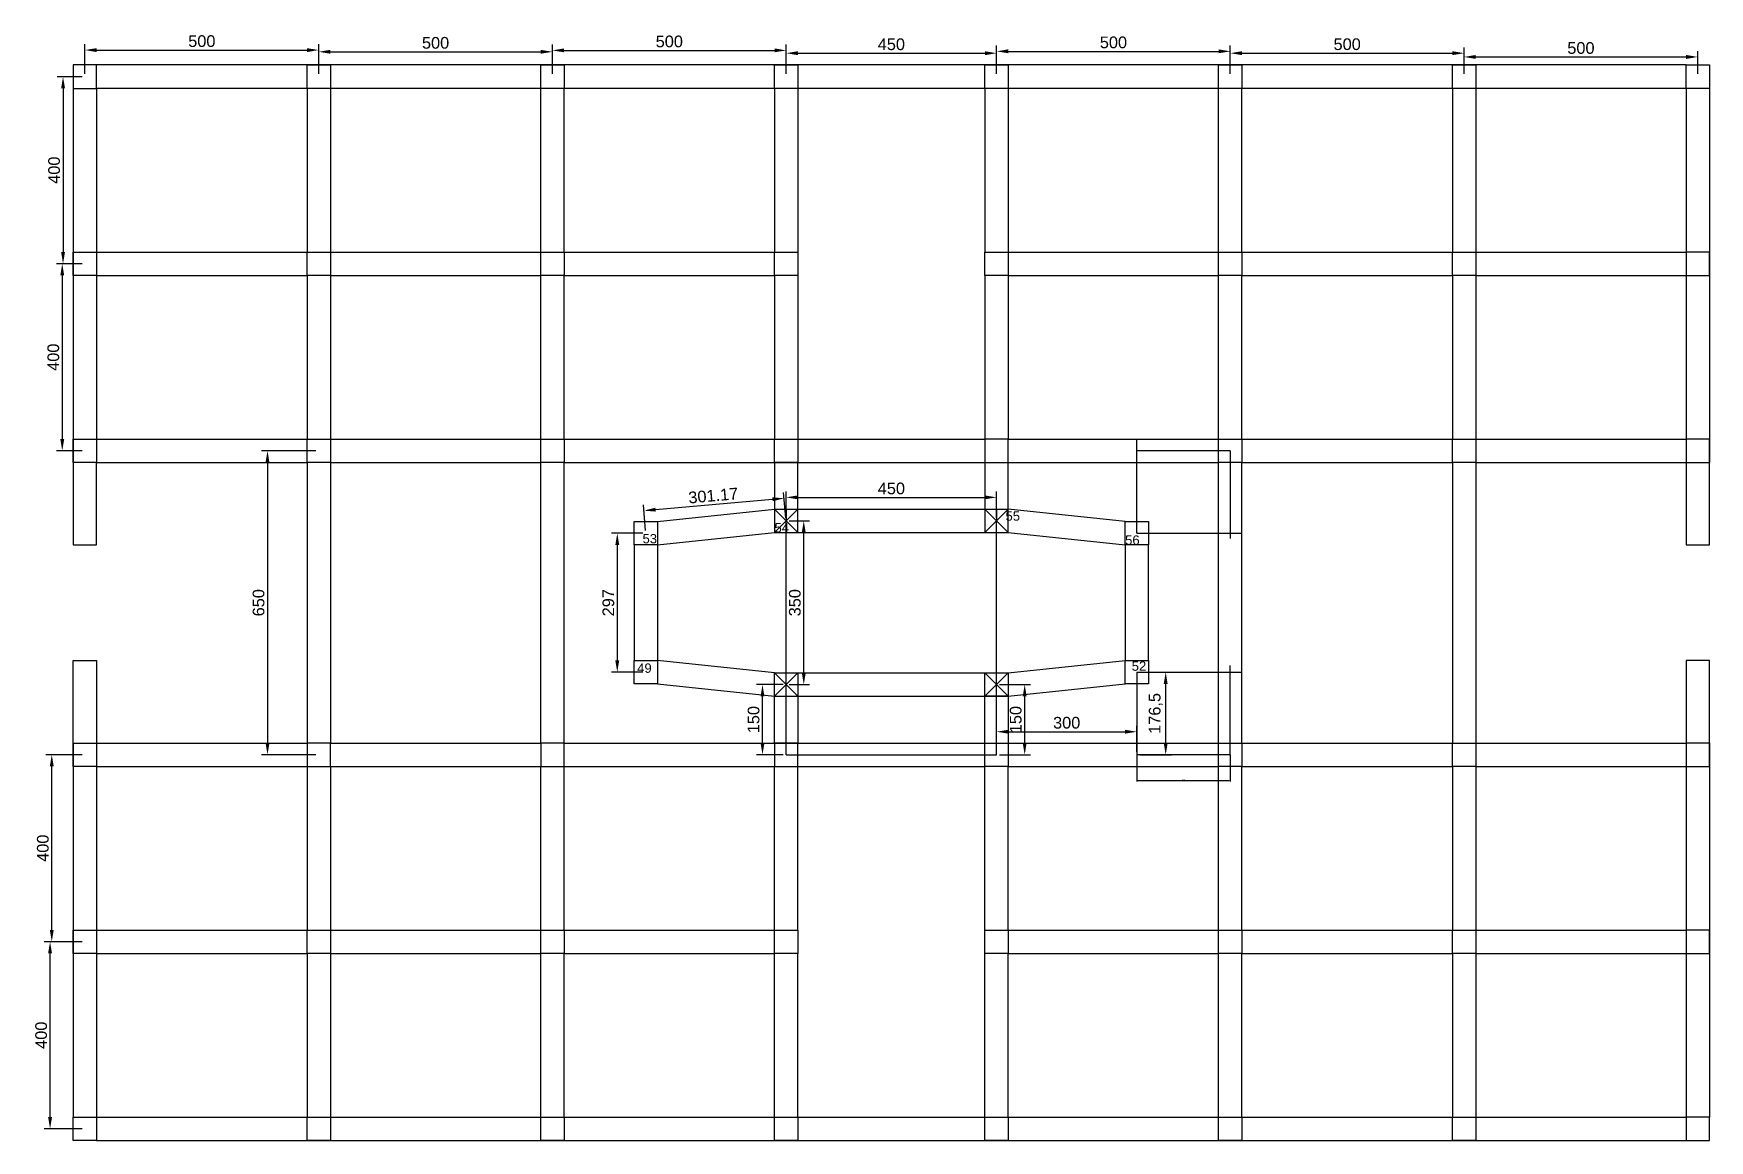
# Model space of a CAD drawing. Header units: centimetres. Extents: x -14293 to 15486, y -4634 to 4020.
# Drawn here: x 3112 to 6697, y -4352 to -1985 of the extents above; entities that cross this region are included whole.
import ezdxf

# ---------------------------------------------------------------- set-up
doc = ezdxf.new("R2010")
doc.units = ezdxf.units.CM
for name, color, linetype in [('beam', 82, 'Continuous'), ('column', 10, 'Continuous'), ('dimension', 253, 'Continuous')]:
    doc.layers.add(name, color=color, linetype=linetype)
doc.styles.get("Standard").update_dxf_attribs({"font": 'arial.ttf'})
doc.dimstyles.new('ISO-25', dxfattribs={"dimtxt": 2.5, "dimasz": 2.5, "dimexe": 1.25, "dimexo": 0.625, "dimtad": 1, "dimtxsty": 'Standard', "dimcen": 2.5, "dimadec": 0, "dimazin": 0, "dimtfac": 1, "dimtmove": 0, "dimatfit": 3, "dimfxl": 1, "dimarcsym": 0})

# ---------------------------------------------------------------- blocks, each defined once
blk = doc.blocks.new('*D40')
at = {"layer": 'Defpoints', "color": 0, "transparency": 16777216}
for p in [(3721.7, -2020.3), (3221.7, -2077.2), (3721.7, -2077.2)]:
    blk.add_point(p, dxfattribs=at)
at = {"layer": 'dimension', "color": 0, "lineweight": -2, "transparency": 16777216}
for p, q in [((3221.7, -2070.9), (3221.7, -2007.8)), ((3246.7, -2020.3), (3696.7, -2020.3)), ((3721.7, -2070.9), (3721.7, -2007.8))]:
    blk.add_line(p, q, dxfattribs=at)
at = {"layer": 'dimension', "color": 0, "transparency": 16777216}
for points in [[(3246.7, -2016.2), (3246.7, -2024.5), (3221.7, -2020.3)], [(3696.7, -2016.2), (3696.7, -2024.5), (3721.7, -2020.3)]]:
    blk.add_solid(points, dxfattribs=at)
at = {"layer": 'dimension', "color": 0, "transparency": 16777216, "insert": (3471.7, -2001.3), "char_height": 25, "attachment_point": 5}
blk.add_mtext('500', dxfattribs=at)
blk = doc.blocks.new('*D41')
at = {"layer": 'Defpoints', "color": 0, "transparency": 16777216}
for p in [(3221.7, -2077.2), (3174.8, -2477.2), (3221.7, -2477.2)]:
    blk.add_point(p, dxfattribs=at)
at = {"layer": 'dimension', "color": 0, "lineweight": -2, "transparency": 16777216}
for p, q in [((3215.4, -2077.2), (3162.3, -2077.2)), ((3174.8, -2102.2), (3174.8, -2452.2)), ((3215.4, -2477.2), (3162.3, -2477.2))]:
    blk.add_line(p, q, dxfattribs=at)
at = {"layer": 'dimension', "color": 0, "transparency": 16777216}
for points in [[(3170.7, -2102.2), (3179, -2102.2), (3174.8, -2077.2)], [(3170.7, -2452.2), (3179, -2452.2), (3174.8, -2477.2)]]:
    blk.add_solid(points, dxfattribs=at)
at = {"layer": 'dimension', "color": 0, "transparency": 16777216, "insert": (3155.8, -2277.2), "char_height": 25, "attachment_point": 5, "rotation": 90}
blk.add_mtext('400', dxfattribs=at)
blk = doc.blocks.new('*D42')
at = {"layer": 'Defpoints', "color": 0, "transparency": 16777216}
for p in [(3221.7, -2477.2), (3173.1, -2877.2), (3221.7, -2877.2)]:
    blk.add_point(p, dxfattribs=at)
at = {"layer": 'dimension', "color": 0, "lineweight": -2, "transparency": 16777216}
for p, q in [((3215.4, -2477.2), (3160.6, -2477.2)), ((3173.1, -2502.2), (3173.1, -2852.2)), ((3215.4, -2877.2), (3160.6, -2877.2))]:
    blk.add_line(p, q, dxfattribs=at)
at = {"layer": 'dimension', "color": 0, "transparency": 16777216}
for points in [[(3169, -2502.2), (3177.3, -2502.2), (3173.1, -2477.2)], [(3169, -2852.2), (3177.3, -2852.2), (3173.1, -2877.2)]]:
    blk.add_solid(points, dxfattribs=at)
at = {"layer": 'dimension', "color": 0, "transparency": 16777216, "insert": (3154.1, -2677.2), "char_height": 25, "attachment_point": 5, "rotation": 90}
blk.add_mtext('400', dxfattribs=at)
blk = doc.blocks.new('*D43')
at = {"layer": 'Defpoints', "color": 0, "transparency": 16777216}
for p in [(4221.7, -2024), (3721.7, -2077.2), (4221.7, -2077.2)]:
    blk.add_point(p, dxfattribs=at)
at = {"layer": 'dimension', "color": 0, "lineweight": -2, "transparency": 16777216}
for p, q in [((3721.7, -2070.9), (3721.7, -2011.5)), ((3746.7, -2024), (4196.7, -2024)), ((4221.7, -2070.9), (4221.7, -2011.5))]:
    blk.add_line(p, q, dxfattribs=at)
at = {"layer": 'dimension', "color": 0, "transparency": 16777216}
for points in [[(3746.7, -2019.8), (3746.7, -2028.1), (3721.7, -2024)], [(4196.7, -2019.8), (4196.7, -2028.1), (4221.7, -2024)]]:
    blk.add_solid(points, dxfattribs=at)
at = {"layer": 'dimension', "color": 0, "transparency": 16777216, "insert": (3971.7, -2005), "char_height": 25, "attachment_point": 5}
blk.add_mtext('500', dxfattribs=at)
blk = doc.blocks.new('*D44')
at = {"layer": 'Defpoints', "color": 0, "transparency": 16777216}
for p in [(4721.7, -2021), (4221.7, -2077.2), (4721.7, -2077.2)]:
    blk.add_point(p, dxfattribs=at)
at = {"layer": 'dimension', "color": 0, "lineweight": -2, "transparency": 16777216}
for p, q in [((4221.7, -2070.9), (4221.7, -2008.5)), ((4246.7, -2021), (4696.7, -2021)), ((4721.7, -2070.9), (4721.7, -2008.5))]:
    blk.add_line(p, q, dxfattribs=at)
at = {"layer": 'dimension', "color": 0, "transparency": 16777216}
for points in [[(4246.7, -2016.8), (4246.7, -2025.1), (4221.7, -2021)], [(4696.7, -2016.8), (4696.7, -2025.1), (4721.7, -2021)]]:
    blk.add_solid(points, dxfattribs=at)
at = {"layer": 'dimension', "color": 0, "transparency": 16777216, "insert": (4471.7, -2002), "char_height": 25, "attachment_point": 5}
blk.add_mtext('500', dxfattribs=at)
blk = doc.blocks.new('*D45')
at = {"layer": 'Defpoints', "color": 0, "transparency": 16777216}
for p in [(5171.7, -2027), (4721.7, -2077.2), (5171.7, -2077.2)]:
    blk.add_point(p, dxfattribs=at)
at = {"layer": 'dimension', "color": 0, "lineweight": -2, "transparency": 16777216}
for p, q in [((4721.7, -2070.9), (4721.7, -2014.5)), ((4746.7, -2027), (5146.7, -2027)), ((5171.7, -2070.9), (5171.7, -2014.5))]:
    blk.add_line(p, q, dxfattribs=at)
at = {"layer": 'dimension', "color": 0, "transparency": 16777216}
for points in [[(4746.7, -2022.8), (4746.7, -2031.2), (4721.7, -2027)], [(5146.7, -2022.8), (5146.7, -2031.2), (5171.7, -2027)]]:
    blk.add_solid(points, dxfattribs=at)
at = {"layer": 'dimension', "color": 0, "transparency": 16777216, "insert": (4946.7, -2008), "char_height": 25, "attachment_point": 5}
blk.add_mtext('450', dxfattribs=at)
blk = doc.blocks.new('*D46')
at = {"layer": 'Defpoints', "color": 0, "transparency": 16777216}
for p in [(5671.7, -2023), (5171.7, -2077.2), (5671.7, -2077.2)]:
    blk.add_point(p, dxfattribs=at)
at = {"layer": 'dimension', "color": 0, "lineweight": -2, "transparency": 16777216}
for p, q in [((5171.7, -2070.9), (5171.7, -2010.5)), ((5196.7, -2023), (5646.7, -2023)), ((5671.7, -2070.9), (5671.7, -2010.5))]:
    blk.add_line(p, q, dxfattribs=at)
at = {"layer": 'dimension', "color": 0, "transparency": 16777216}
for points in [[(5196.7, -2018.8), (5196.7, -2027.1), (5171.7, -2023)], [(5646.7, -2018.8), (5646.7, -2027.1), (5671.7, -2023)]]:
    blk.add_solid(points, dxfattribs=at)
at = {"layer": 'dimension', "color": 0, "transparency": 16777216, "insert": (5421.7, -2004), "char_height": 25, "attachment_point": 5}
blk.add_mtext('500', dxfattribs=at)
blk = doc.blocks.new('*D47')
at = {"layer": 'Defpoints', "color": 0, "transparency": 16777216}
for p in [(6171.7, -2027), (5671.7, -2077.2), (6171.7, -2077.2)]:
    blk.add_point(p, dxfattribs=at)
at = {"layer": 'dimension', "color": 0, "lineweight": -2, "transparency": 16777216}
for p, q in [((5671.7, -2070.9), (5671.7, -2014.5)), ((5696.7, -2027), (6146.7, -2027)), ((6171.7, -2070.9), (6171.7, -2014.5))]:
    blk.add_line(p, q, dxfattribs=at)
at = {"layer": 'dimension', "color": 0, "transparency": 16777216}
for points in [[(5696.7, -2022.8), (5696.7, -2031.1), (5671.7, -2027)], [(6146.7, -2022.8), (6146.7, -2031.1), (6171.7, -2027)]]:
    blk.add_solid(points, dxfattribs=at)
at = {"layer": 'dimension', "color": 0, "transparency": 16777216, "insert": (5921.7, -2007.9), "char_height": 25, "attachment_point": 5}
blk.add_mtext('500', dxfattribs=at)
blk = doc.blocks.new('*D48')
at = {"layer": 'Defpoints', "color": 0, "transparency": 16777216}
for p in [(6671.7, -2035), (6171.7, -2077.2), (6671.7, -2077.2)]:
    blk.add_point(p, dxfattribs=at)
at = {"layer": 'dimension', "color": 0, "lineweight": -2, "transparency": 16777216}
for p, q in [((6171.7, -2070.9), (6171.7, -2022.5)), ((6196.7, -2035), (6646.7, -2035)), ((6671.7, -2070.9), (6671.7, -2022.5))]:
    blk.add_line(p, q, dxfattribs=at)
at = {"layer": 'dimension', "color": 0, "transparency": 16777216}
for points in [[(6196.7, -2030.8), (6196.7, -2039.2), (6171.7, -2035)], [(6646.7, -2030.8), (6646.7, -2039.2), (6671.7, -2035)]]:
    blk.add_solid(points, dxfattribs=at)
at = {"layer": 'dimension', "color": 0, "transparency": 16777216, "insert": (6421.7, -2016), "char_height": 25, "attachment_point": 5}
blk.add_mtext('500', dxfattribs=at)
blk = doc.blocks.new('*D49')
at = {"layer": 'Defpoints', "color": 0, "transparency": 16777216}
for p in [(3147.1, -3927.2), (3221.7, -3927.2), (3221.7, -4327.2)]:
    blk.add_point(p, dxfattribs=at)
at = {"layer": 'dimension', "color": 0, "lineweight": -2, "transparency": 16777216}
for p, q in [((3215.4, -3927.2), (3134.6, -3927.2)), ((3147.1, -4302.2), (3147.1, -3952.2)), ((3215.4, -4327.2), (3134.6, -4327.2))]:
    blk.add_line(p, q, dxfattribs=at)
at = {"layer": 'dimension', "color": 0, "transparency": 16777216}
for points in [[(3142.9, -3952.2), (3151.3, -3952.2), (3147.1, -3927.2)], [(3142.9, -4302.2), (3151.3, -4302.2), (3147.1, -4327.2)]]:
    blk.add_solid(points, dxfattribs=at)
at = {"layer": 'dimension', "color": 0, "transparency": 16777216, "insert": (3128.1, -4127.2), "char_height": 25, "attachment_point": 5, "rotation": 90}
blk.add_mtext('400', dxfattribs=at)
blk = doc.blocks.new('*D50')
at = {"layer": 'Defpoints', "color": 0, "transparency": 16777216}
for p in [(3150.7, -3527.2), (3221.7, -3527.2), (3221.7, -3927.2)]:
    blk.add_point(p, dxfattribs=at)
at = {"layer": 'dimension', "color": 0, "lineweight": -2, "transparency": 16777216}
for p, q in [((3215.4, -3527.2), (3138.2, -3527.2)), ((3150.7, -3902.2), (3150.7, -3552.2)), ((3215.4, -3927.2), (3138.2, -3927.2))]:
    blk.add_line(p, q, dxfattribs=at)
at = {"layer": 'dimension', "color": 0, "transparency": 16777216}
for points in [[(3146.6, -3552.2), (3154.9, -3552.2), (3150.7, -3527.2)], [(3146.6, -3902.2), (3154.9, -3902.2), (3150.7, -3927.2)]]:
    blk.add_solid(points, dxfattribs=at)
at = {"layer": 'dimension', "color": 0, "transparency": 16777216, "insert": (3131.7, -3727.2), "char_height": 25, "attachment_point": 5, "rotation": 90}
blk.add_mtext('400', dxfattribs=at)
blk = doc.blocks.new('*D51')
at = {"layer": 'Defpoints', "color": 0, "transparency": 16777216}
for p in [(3721.7, -2877.2), (3612.2, -3527.2), (3721.7, -3527.2)]:
    blk.add_point(p, dxfattribs=at)
at = {"layer": 'dimension', "color": 0, "lineweight": -2, "transparency": 16777216}
for p, q in [((3715.4, -2877.2), (3599.7, -2877.2)), ((3612.2, -2902.2), (3612.2, -3502.2)), ((3715.4, -3527.2), (3599.7, -3527.2))]:
    blk.add_line(p, q, dxfattribs=at)
at = {"layer": 'dimension', "color": 0, "transparency": 16777216}
for points in [[(3608, -2902.2), (3616.3, -2902.2), (3612.2, -2877.2)], [(3608, -3502.2), (3616.3, -3502.2), (3612.2, -3527.2)]]:
    blk.add_solid(points, dxfattribs=at)
at = {"layer": 'dimension', "color": 0, "transparency": 16777216, "insert": (3593.1, -3202.2), "char_height": 25, "attachment_point": 5, "rotation": 90}
blk.add_mtext('650', dxfattribs=at)
blk = doc.blocks.new('*D52')
at = {"layer": 'Defpoints', "color": 0, "transparency": 16777216}
for p in [(4421.7, -3053.7), (4360.4, -3350.7), (4421.7, -3350.7)]:
    blk.add_point(p, dxfattribs=at)
at = {"layer": 'dimension', "color": 0, "lineweight": -2, "transparency": 16777216}
for p, q in [((4415.4, -3053.7), (4347.9, -3053.7)), ((4360.4, -3078.7), (4360.4, -3325.7)), ((4415.4, -3350.7), (4347.9, -3350.7))]:
    blk.add_line(p, q, dxfattribs=at)
at = {"layer": 'dimension', "color": 0, "transparency": 16777216}
for points in [[(4356.2, -3078.7), (4364.5, -3078.7), (4360.4, -3053.7)], [(4356.2, -3325.7), (4364.5, -3325.7), (4360.4, -3350.7)]]:
    blk.add_solid(points, dxfattribs=at)
at = {"layer": 'dimension', "color": 0, "transparency": 16777216, "insert": (4341.4, -3202.2), "char_height": 25, "attachment_point": 5, "rotation": 90}
blk.add_mtext('297', dxfattribs=at)
blk = doc.blocks.new('*D53')
at = {"layer": 'Defpoints', "color": 0, "transparency": 16777216}
for p in [(4717.4, -2978.8), (4721.7, -3027.2), (4421.7, -3053.7)]:
    blk.add_point(p, dxfattribs=at)
at = {"layer": 'dimension', "color": 0, "lineweight": -2, "transparency": 16777216}
for p, q in [((4721.1, -3021), (4716.3, -2966.4)), ((4421.1, -3047.5), (4416.3, -2992.9)), ((4442.3, -3003.1), (4692.5, -2981))]:
    blk.add_line(p, q, dxfattribs=at)
at = {"layer": 'dimension', "color": 0, "transparency": 16777216}
for points in [[(4442, -2999), (4442.7, -3007.3), (4417.4, -3005.3)], [(4692.1, -2976.9), (4692.9, -2985.2), (4717.4, -2978.8)]]:
    blk.add_solid(points, dxfattribs=at)
at = {"layer": 'dimension', "color": 0, "transparency": 16777216, "insert": (4565.7, -2973.1), "char_height": 25, "attachment_point": 5, "rotation": 5.048}
blk.add_mtext('301.17', dxfattribs=at)
blk = doc.blocks.new('*D54')
at = {"layer": 'Defpoints', "color": 0, "transparency": 16777216}
for p in [(5171.7, -2976.9), (4721.7, -3027.2), (5171.7, -3027.2)]:
    blk.add_point(p, dxfattribs=at)
at = {"layer": 'dimension', "color": 0, "lineweight": -2, "transparency": 16777216}
for p, q in [((4721.7, -3020.9), (4721.7, -2964.4)), ((5171.7, -3020.9), (5171.7, -2964.4)), ((4746.7, -2976.9), (5146.7, -2976.9))]:
    blk.add_line(p, q, dxfattribs=at)
at = {"layer": 'dimension', "color": 0, "transparency": 16777216}
for points in [[(4746.7, -2972.7), (4746.7, -2981), (4721.7, -2976.9)], [(5146.7, -2972.7), (5146.7, -2981), (5171.7, -2976.9)]]:
    blk.add_solid(points, dxfattribs=at)
at = {"layer": 'dimension', "color": 0, "transparency": 16777216, "insert": (4946.7, -2957.9), "char_height": 25, "attachment_point": 5}
blk.add_mtext('450', dxfattribs=at)
blk = doc.blocks.new('*D55')
at = {"layer": 'Defpoints', "color": 0, "transparency": 16777216}
for p in [(5171.7, -3377.2), (5231.9, -3377.2), (5171.7, -3527.2)]:
    blk.add_point(p, dxfattribs=at)
at = {"layer": 'dimension', "color": 0, "lineweight": -2, "transparency": 16777216}
for p, q in [((5177.9, -3377.2), (5244.4, -3377.2)), ((5231.9, -3502.2), (5231.9, -3402.2)), ((5177.9, -3527.2), (5244.4, -3527.2))]:
    blk.add_line(p, q, dxfattribs=at)
at = {"layer": 'dimension', "color": 0, "transparency": 16777216}
for points in [[(5227.7, -3402.2), (5236, -3402.2), (5231.9, -3377.2)], [(5227.7, -3502.2), (5236, -3502.2), (5231.9, -3527.2)]]:
    blk.add_solid(points, dxfattribs=at)
at = {"layer": 'dimension', "color": 0, "transparency": 16777216, "insert": (5212.8, -3452.2), "char_height": 25, "attachment_point": 5, "rotation": 90}
blk.add_mtext('150', dxfattribs=at)
blk = doc.blocks.new('*D56')
at = {"layer": 'Defpoints', "color": 0, "transparency": 16777216}
for p in [(4671, -3377.2), (4721.7, -3377.2), (4721.7, -3527.2)]:
    blk.add_point(p, dxfattribs=at)
at = {"layer": 'dimension', "color": 0, "lineweight": -2, "transparency": 16777216}
for p, q in [((4715.4, -3377.2), (4658.5, -3377.2)), ((4671, -3502.2), (4671, -3402.2)), ((4715.4, -3527.2), (4658.5, -3527.2))]:
    blk.add_line(p, q, dxfattribs=at)
at = {"layer": 'dimension', "color": 0, "transparency": 16777216}
for points in [[(4666.9, -3402.2), (4675.2, -3402.2), (4671, -3377.2)], [(4666.9, -3502.2), (4675.2, -3502.2), (4671, -3527.2)]]:
    blk.add_solid(points, dxfattribs=at)
at = {"layer": 'dimension', "color": 0, "transparency": 16777216, "insert": (4652, -3452.2), "char_height": 25, "attachment_point": 5, "rotation": 90}
blk.add_mtext('150', dxfattribs=at)
blk = doc.blocks.new('*D57')
at = {"layer": 'Defpoints', "color": 0, "transparency": 16777216}
for p in [(4721.7, -3027.2), (4759.3, -3027.2), (4721.7, -3377.2)]:
    blk.add_point(p, dxfattribs=at)
at = {"layer": 'dimension', "color": 0, "lineweight": -2, "transparency": 16777216}
for p, q in [((4727.9, -3027.2), (4771.8, -3027.2)), ((4759.3, -3352.2), (4759.3, -3052.2)), ((4727.9, -3377.2), (4771.8, -3377.2))]:
    blk.add_line(p, q, dxfattribs=at)
at = {"layer": 'dimension', "color": 0, "transparency": 16777216}
for points in [[(4755.1, -3052.2), (4763.5, -3052.2), (4759.3, -3027.2)], [(4755.1, -3352.2), (4763.5, -3352.2), (4759.3, -3377.2)]]:
    blk.add_solid(points, dxfattribs=at)
at = {"layer": 'dimension', "color": 0, "transparency": 16777216, "insert": (4740.3, -3202.2), "char_height": 25, "attachment_point": 5, "rotation": 90}
blk.add_mtext('350', dxfattribs=at)
blk = doc.blocks.new('*D58')
at = {"layer": 'Defpoints', "color": 0, "transparency": 16777216}
for p in [(5471.7, -3478.1), (5171.7, -3527.2), (5471.7, -3527.2)]:
    blk.add_point(p, dxfattribs=at)
at = {"layer": 'dimension', "color": 0, "lineweight": -2, "transparency": 16777216}
for p, q in [((5171.7, -3520.9), (5171.7, -3465.6)), ((5471.7, -3520.9), (5471.7, -3465.6)), ((5196.7, -3478.1), (5446.7, -3478.1))]:
    blk.add_line(p, q, dxfattribs=at)
at = {"layer": 'dimension', "color": 0, "transparency": 16777216}
for points in [[(5196.7, -3473.9), (5196.7, -3482.2), (5171.7, -3478.1)], [(5446.7, -3473.9), (5446.7, -3482.2), (5471.7, -3478.1)]]:
    blk.add_solid(points, dxfattribs=at)
at = {"layer": 'dimension', "color": 0, "transparency": 16777216, "insert": (5321.7, -3459), "char_height": 25, "attachment_point": 5}
blk.add_mtext('300', dxfattribs=at)
blk = doc.blocks.new('*D59')
at = {"layer": 'Defpoints', "color": 0, "transparency": 16777216}
for p in [(5471.7, -3350.7), (5533.5, -3350.7), (5471.7, -3527.2)]:
    blk.add_point(p, dxfattribs=at)
at = {"layer": 'dimension', "color": 0, "lineweight": -2, "transparency": 16777216}
for p, q in [((5477.9, -3350.7), (5546, -3350.7)), ((5533.5, -3502.2), (5533.5, -3375.7)), ((5477.9, -3527.2), (5546, -3527.2))]:
    blk.add_line(p, q, dxfattribs=at)
at = {"layer": 'dimension', "color": 0, "transparency": 16777216}
for points in [[(5529.3, -3375.7), (5537.7, -3375.7), (5533.5, -3350.7)], [(5529.3, -3502.2), (5537.7, -3502.2), (5533.5, -3527.2)]]:
    blk.add_solid(points, dxfattribs=at)
at = {"layer": 'dimension', "color": 0, "transparency": 16777216, "insert": (5512.2, -3438.9), "char_height": 25, "attachment_point": 5, "rotation": 90}
blk.add_mtext('176,5', dxfattribs=at)
blk = doc.blocks.new('*D60')
at = {"layer": 'Defpoints', "color": 0, "transparency": 16777216}
for p in [(5471.7, -3527.2), (5671.7, -3527.2), (5471.7, -3583.2)]:
    blk.add_point(p, dxfattribs=at)
at = {"layer": 'dimension', "color": 0, "lineweight": -2, "transparency": 16777216}
for p, q in [((5471.7, -3527.8), (5471.7, -3584.5)), ((5671.7, -3527.8), (5671.7, -3584.5)), ((5669.2, -3583.2), (5474.2, -3583.2))]:
    blk.add_line(p, q, dxfattribs=at)
at = {"layer": 'dimension', "color": 0, "transparency": 16777216}
for points in [[(5474.2, -3582.8), (5474.2, -3583.7), (5471.7, -3583.2)], [(5669.2, -3582.8), (5669.2, -3583.7), (5671.7, -3583.2)]]:
    blk.add_solid(points, dxfattribs=at)
at = {"layer": 'dimension', "color": 0, "transparency": 16777216, "insert": (5571.7, -3581.3), "char_height": 2.5, "attachment_point": 5}
blk.add_mtext('200', dxfattribs=at)

msp = doc.modelspace()

# ---------------------------------------------------------------- linework, layer by layer
at = {"layer": 'beam'}
for p, q in [((6646.69347, -2052.19971), (3246.69347, -2052.19971)), ((3196.69347, -2102.19971), (3196.69347, -2902.19971)), ((3696.69347, -2102.19971), (3246.69347, -2102.19971)), ((3246.69347, -2102.19971), (3246.69347, -2452.19971)), ((3696.69347, -2102.19971), (3696.69347, -2452.19971)), ((4196.69347, -2102.19971), (3746.69347, -2102.19971)), ((3746.69347, -2102.19971), (3746.69347, -2452.19971)), ((4196.69347, -2452.19971), (4196.69347, -2102.19971)), ((4696.69347, -2102.19971), (4246.69347, -2102.19971)), ((4246.69347, -2452.19971), (4246.69347, -2102.19971)), ((4696.69347, -2102.19971), (4696.69347, -2452.19971)), ((5146.69347, -2102.19971), (4746.69347, -2102.19971)), ((4746.69347, -2102.19971), (4746.69347, -2452.19971)), ((5146.69347, -2102.19971), (5146.69347, -2452.19971)), ((5646.69347, -2102.19971), (5196.69347, -2102.19971)), ((5196.69347, -2102.19971), (5196.69347, -2452.19971)), ((5646.69347, -2452.19971), (5646.69347, -2102.19971)), ((6146.69347, -2102.19971), (5696.69347, -2102.19971)), ((5696.69347, -2452.19971), (5696.69347, -2102.19971)), ((6146.69347, -2102.19971), (6146.69347, -2452.19971)), ((6646.69347, -2102.19971), (6196.69347, -2102.19971)), ((6196.69347, -2102.19971), (6196.69347, -2452.19971)), ((6646.69347, -2102.19971), (6646.69347, -2452.19971)), ((6696.69347, -2102.19971), (6696.69347, -2902.19971)), ((3246.69347, -2452.19971), (3696.69347, -2452.19971)), ((3746.69347, -2452.19971), (4196.69347, -2452.19971)), ((4246.69347, -2452.19971), (4696.69347, -2452.19971)), ((5196.69347, -2452.19971), (5646.69347, -2452.19971)), ((5696.69347, -2452.19971), (6146.69347, -2452.19971)), ((6196.69347, -2452.19971), (6646.69347, -2452.19971)), ((3246.69347, -2502.19971), (3696.69347, -2502.19971)), ((3246.69347, -2502.19971), (3246.69347, -2852.19971)), ((3696.69347, -2502.19971), (3696.69347, -2852.19971)), ((3746.69347, -2502.19971), (4196.69347, -2502.19971)), ((3746.69347, -2502.19971), (3746.69347, -2852.19971)), ((4196.69347, -2852.19971), (4196.69347, -2502.19971)), ((4246.69347, -2502.19971), (4696.69347, -2502.19971)), ((4246.69347, -2852.19971), (4246.69347, -2502.19971)), ((4696.69347, -2502.19971), (4696.69347, -2852.19971)), ((4746.69347, -2502.19971), (4746.69347, -2852.19971)), ((5146.69347, -2502.19971), (5146.69347, -2852.19971)), ((5196.69347, -2502.19971), (5646.69347, -2502.19971)), ((5196.69347, -2502.19971), (5196.69347, -2852.19971)), ((5646.69347, -2852.19971), (5646.69347, -2502.19971)), ((5696.69347, -2502.19971), (6146.69347, -2502.19971)), ((5696.69347, -2852.19971), (5696.69347, -2502.19971)), ((6146.69347, -2502.19971), (6146.69347, -2852.19971)), ((6196.69347, -2502.19971), (6646.69347, -2502.19971)), ((6196.69347, -2502.19971), (6196.69347, -2852.19971)), ((6646.69347, -2502.19971), (6646.69347, -2852.19971)), ((3246.69347, -2852.19971), (3696.69347, -2852.19971)), ((3746.69347, -2852.19971), (4196.69347, -2852.19971)), ((4246.69347, -2852.19971), (4696.69347, -2852.19971)), ((4746.69347, -2852.19971), (5146.69347, -2852.19971)), ((5196.69347, -2852.19971), (5646.69347, -2852.19971)), ((5696.69347, -2852.19971), (6146.69347, -2852.19971)), ((6196.69347, -2852.19971), (6646.69347, -2852.19971)), ((3196.69347, -2902.19971), (3196.69347, -3078.69971)), ((3246.69347, -2902.19971), (3696.69347, -2902.19971)), ((3246.69347, -3078.69971), (3246.69347, -2902.19971)), ((3696.69347, -2902.19971), (3696.69347, -3502.19971)), ((3746.69347, -2902.19971), (4196.69347, -2902.19971)), ((3746.69347, -2902.19971), (3746.69347, -3502.19971)), ((4196.69347, -3502.19971), (4196.69347, -2902.19971)), ((4246.69347, -2902.19971), (5646.69347, -2902.19971)), ((4246.69347, -3502.19971), (4246.69347, -2902.19971)), ((4696.69347, -2902.19971), (4696.69347, -3052.19971)), ((4746.69347, -3052.19971), (4746.69347, -2902.19971)), ((5146.69347, -2902.19971), (5146.69347, -3052.19971)), ((5196.69347, -3052.19971), (5196.69347, -2902.19971)), ((5646.69347, -3502.19971), (5646.69347, -2902.19971)), ((5696.69347, -2902.19971), (6146.69347, -2902.19971)), ((5696.69347, -3502.19971), (5696.69347, -2902.19971)), ((6146.69347, -2902.19971), (6146.69347, -3502.19971)), ((6196.69347, -2902.19971), (6646.69347, -2902.19971)), ((6196.69347, -2902.19971), (6196.69347, -3502.19971)), ((6646.69347, -2902.19971), (6646.69347, -3078.69971)), ((6696.69347, -3078.69971), (6696.69347, -2902.19971)), ((4446.69347, -3028.69971), (4696.69347, -3002.19971)), ((4696.69347, -3002.19971), (4746.69347, -3002.19971)), ((4696.69347, -3002.19971), (4746.69347, -3052.19971)), ((4746.69347, -3002.19971), (4696.69347, -3052.19971)), ((4746.69347, -3002.19971), (5146.69347, -3002.19971)), ((5146.69347, -3002.19971), (5196.69347, -3002.19971)), ((5196.69347, -3002.19971), (5146.69347, -3052.19971)), ((5146.69347, -3002.19971), (5196.69347, -3052.19971)), ((5446.69347, -3028.69971), (5196.69347, -3002.19971)), ((3196.69347, -3078.69971), (3246.69347, -3078.69971)), ((4396.69347, -3078.69971), (4396.69347, -3325.69971)), ((4446.69347, -3078.69971), (4696.69347, -3052.19971)), ((4446.69347, -3078.69971), (4446.69347, -3325.69971)), ((4696.69347, -3052.19971), (4746.69347, -3052.19971)), ((4746.69347, -3052.19971), (5146.69347, -3052.19971)), ((5146.69347, -3052.19971), (5196.69347, -3052.19971)), ((5196.69347, -3052.19971), (5446.69347, -3078.69971)), ((5446.69347, -3078.69971), (5446.69347, -3325.69971)), ((5496.69347, -3325.69971), (5496.69347, -3078.69971)), ((6646.69347, -3078.69971), (6696.69347, -3078.69971)), ((3196.69347, -3502.19971), (3196.69347, -3325.69971)), ((3196.69347, -3325.69971), (3246.69347, -3325.69971)), ((3246.69347, -3325.69971), (3246.69347, -3502.19971)), ((4696.69347, -3352.19971), (4446.69347, -3325.69971)), ((5196.69347, -3352.19971), (5446.69347, -3325.69971)), ((6696.69347, -3325.69971), (6646.69347, -3325.69971)), ((6646.69347, -3325.69971), (6646.69347, -3502.19971)), ((6696.69347, -3502.19971), (6696.69347, -3325.69971)), ((4696.69347, -3502.19971), (4696.69347, -3352.19971)), ((4696.69347, -3352.19971), (4746.69347, -3352.19971)), ((4746.69347, -3352.19971), (4696.69347, -3402.19971)), ((4746.69347, -3402.19971), (4696.69347, -3352.19971)), ((4746.69347, -3352.19971), (4746.69347, -3502.19971)), ((4746.69347, -3352.19971), (5146.69347, -3352.19971)), ((5146.69347, -3502.19971), (5146.69347, -3352.19971)), ((5146.69347, -3352.19971), (5196.69347, -3352.19971)), ((5196.69347, -3352.19971), (5146.69347, -3402.19971)), ((5196.69347, -3402.19971), (5146.69347, -3352.19971)), ((5196.69347, -3352.19971), (5196.69347, -3502.19971)), ((4446.69347, -3375.69971), (4696.69347, -3402.19971)), ((4696.69347, -3402.19971), (4746.69347, -3402.19971)), ((4746.69347, -3402.19971), (5146.69347, -3402.19971)), ((5196.69347, -3402.19971), (5146.69347, -3402.19971)), ((5146.69347, -3402.19971), (5196.69347, -3402.19971)), ((5196.69347, -3402.19971), (5446.69347, -3375.69971)), ((3196.69347, -3502.19971), (3196.69347, -4302.19971)), ((3246.69347, -3502.19971), (3696.69347, -3502.19971)), ((3746.69347, -3502.19971), (4196.69347, -3502.19971)), ((4246.69347, -3502.19971), (5646.69347, -3502.19971)), ((5696.69347, -3502.19971), (6146.69347, -3502.19971)), ((6196.69347, -3502.19971), (6646.69347, -3502.19971)), ((6696.69347, -3502.19971), (6696.69347, -4302.19971)), ((3246.69347, -3552.19971), (3696.69347, -3552.19971)), ((3246.69347, -3552.19971), (3246.69347, -3902.19971)), ((3696.69347, -3552.19971), (3696.69347, -3902.19971)), ((3746.69347, -3552.19971), (4196.69347, -3552.19971)), ((3746.69347, -3552.19971), (3746.69347, -3902.19971)), ((4196.69347, -3902.19971), (4196.69347, -3552.19971)), ((4246.69347, -3552.19971), (4696.69347, -3552.19971)), ((4246.69347, -3902.19971), (4246.69347, -3552.19971)), ((4696.69347, -3902.19971), (4696.69347, -3552.19971)), ((4746.69347, -3902.19971), (4746.69347, -3552.19971)), ((4746.69347, -3552.19971), (5146.69347, -3552.19971)), ((5146.69347, -3902.19971), (5146.69347, -3552.19971)), ((5196.69347, -3552.19971), (5646.69347, -3552.19971)), ((5196.69347, -3902.19971), (5196.69347, -3552.19971)), ((5646.69347, -3902.19971), (5646.69347, -3552.19971)), ((5696.69347, -3552.19971), (6146.69347, -3552.19971)), ((5696.69347, -3902.19971), (5696.69347, -3552.19971)), ((6146.69347, -3552.19971), (6146.69347, -3902.19971)), ((6196.69347, -3552.19971), (6646.69347, -3552.19971)), ((6196.69347, -3552.19971), (6196.69347, -3902.19971)), ((6646.69347, -3552.19971), (6646.69347, -3902.19971)), ((3246.69347, -3902.19971), (3696.69347, -3902.19971)), ((3746.69347, -3902.19971), (4196.69347, -3902.19971)), ((4246.69347, -3902.19971), (4696.69347, -3902.19971)), ((5196.69347, -3902.19971), (5646.69347, -3902.19971)), ((5696.69347, -3902.19971), (6146.69347, -3902.19971)), ((6196.69347, -3902.19971), (6646.69347, -3902.19971)), ((3246.69347, -3952.19971), (3696.69347, -3952.19971)), ((3246.69347, -3952.19971), (3246.69347, -4302.19971)), ((3696.69347, -3952.19971), (3696.69347, -4302.19971)), ((3746.69347, -3952.19971), (4196.69347, -3952.19971)), ((3746.69347, -3952.19971), (3746.69347, -4302.19971)), ((4196.69347, -4302.19971), (4196.69347, -3952.19971)), ((4246.69347, -3952.19971), (4696.69347, -3952.19971)), ((4246.69347, -4302.19971), (4246.69347, -3952.19971)), ((4696.69347, -4302.19971), (4696.69347, -3952.19971)), ((4746.69347, -4302.19971), (4746.69347, -3952.19971)), ((5146.69347, -4302.19971), (5146.69347, -3952.19971)), ((5196.69347, -3952.19971), (5646.69347, -3952.19971)), ((5196.69347, -4302.19971), (5196.69347, -3952.19971)), ((5646.69347, -4302.19971), (5646.69347, -3952.19971)), ((5696.69347, -3952.19971), (6146.69347, -3952.19971)), ((5696.69347, -4302.19971), (5696.69347, -3952.19971)), ((6146.69347, -3952.19971), (6146.69347, -4302.19971)), ((6196.69347, -3952.19971), (6646.69347, -3952.19971)), ((6196.69347, -3952.19971), (6196.69347, -4302.19971)), ((6646.69347, -3952.19971), (6646.69347, -4302.19971)), ((3246.69347, -4302.19971), (3696.69347, -4302.19971)), ((3746.69347, -4302.19971), (4196.69347, -4302.19971)), ((4246.69347, -4302.19971), (4696.69347, -4302.19971)), ((4746.69347, -4302.19971), (5146.69347, -4302.19971)), ((5196.69347, -4302.19971), (5646.69347, -4302.19971)), ((5696.69347, -4302.19971), (6146.69347, -4302.19971)), ((6196.69347, -4302.19971), (6646.69347, -4302.19971)), ((3246.69347, -4352.19971), (6646.69347, -4352.19971))]:
    msp.add_line(p, q, dxfattribs=at)
at = {"layer": 'column'}
for points in [[(3196.69347, -2102.19971), (3246.69347, -2102.19971), (3246.69347, -2052.19971), (3196.69347, -2052.19971)], [(3696.69347, -2052.19971), (3746.69347, -2052.19971), (3746.69347, -2102.19971), (3696.69347, -2102.19971)], [(4196.69347, -2052.19971), (4246.69347, -2052.19971), (4246.69347, -2102.19971), (4196.69347, -2102.19971)], [(4696.69347, -2052.19971), (4746.69347, -2052.19971), (4746.69347, -2102.19971), (4696.69347, -2102.19971)], [(5146.69347, -2052.19971), (5196.69347, -2052.19971), (5196.69347, -2102.19971), (5146.69347, -2102.19971)], [(5646.69347, -2052.19971), (5696.69347, -2052.19971), (5696.69347, -2102.19971), (5646.69347, -2102.19971)], [(6146.69347, -2052.19971), (6196.69347, -2052.19971), (6196.69347, -2102.19971), (6146.69347, -2102.19971)], [(6646.69347, -2052.19971), (6696.69347, -2052.19971), (6696.69347, -2102.19971), (6646.69347, -2102.19971)], [(3196.69347, -2452.19971), (3246.69347, -2452.19971), (3246.69347, -2502.19971), (3196.69347, -2502.19971)], [(3696.69347, -2452.19971), (3746.69347, -2452.19971), (3746.69347, -2502.19971), (3696.69347, -2502.19971)], [(4196.69347, -2452.19971), (4246.69347, -2452.19971), (4246.69347, -2502.19971), (4196.69347, -2502.19971)], [(4696.69347, -2452.19971), (4746.69347, -2452.19971), (4746.69347, -2502.19971), (4696.69347, -2502.19971)], [(5146.69347, -2452.19971), (5196.69347, -2452.19971), (5196.69347, -2502.19971), (5146.69347, -2502.19971)], [(5646.69347, -2452.19971), (5696.69347, -2452.19971), (5696.69347, -2502.19971), (5646.69347, -2502.19971)], [(6146.69347, -2452.19971), (6196.69347, -2452.19971), (6196.69347, -2502.19971), (6146.69347, -2502.19971)], [(6696.69347, -2452.19971), (6646.69347, -2452.19971), (6646.69347, -2502.19971), (6696.69347, -2502.19971)], [(3196.69347, -2852.19971), (3246.69347, -2852.19971), (3246.69347, -2902.19971), (3196.69347, -2902.19971)], [(3696.69347, -2852.19971), (3746.69347, -2852.19971), (3746.69347, -2902.19971), (3696.69347, -2902.19971)], [(4196.69347, -2852.19971), (4246.69347, -2852.19971), (4246.69347, -2902.19971), (4196.69347, -2902.19971)], [(4696.69347, -2852.19971), (4746.69347, -2852.19971), (4746.69347, -2902.19971), (4696.69347, -2902.19971)], [(5196.69347, -2852.19971), (5146.69347, -2852.19971), (5146.69347, -2902.19971), (5196.69347, -2902.19971)], [(5646.69347, -2852.19971), (5696.69347, -2852.19971), (5696.69347, -2902.19971), (5646.69347, -2902.19971)], [(6146.69347, -2852.19971), (6196.69347, -2852.19971), (6196.69347, -2902.19971), (6146.69347, -2902.19971)], [(6696.69347, -2852.19971), (6646.69347, -2852.19971), (6646.69347, -2902.19971), (6696.69347, -2902.19971)], [(4446.69347, -3078.69971), (4396.69347, -3078.69971), (4396.69347, -3028.69971), (4446.69347, -3028.69971)], [(5496.69347, -3078.69971), (5446.69347, -3078.69971), (5446.69347, -3028.69971), (5496.69347, -3028.69971)], [(4396.69347, -3325.69971), (4446.69347, -3325.69971), (4446.69347, -3375.69971), (4396.69347, -3375.69971)], [(5496.69347, -3325.69971), (5496.69347, -3375.69971), (5446.69347, -3375.69971), (5446.69347, -3325.69971)], [(3196.69347, -3502.19971), (3246.69347, -3502.19971), (3246.69347, -3552.19971), (3196.69347, -3552.19971)], [(3696.69347, -3552.19971), (3746.69347, -3552.19971), (3746.69347, -3502.19971), (3696.69347, -3502.19971)], [(4196.69347, -3552.19971), (4246.69347, -3552.19971), (4246.69347, -3502.19971), (4196.69347, -3502.19971)], [(4696.69347, -3552.19971), (4746.69347, -3552.19971), (4746.69347, -3502.19971), (4696.69347, -3502.19971)], [(5146.69347, -3502.19971), (5196.69347, -3502.19971), (5196.69347, -3552.19971), (5146.69347, -3552.19971)], [(5646.69347, -3502.19971), (5696.69347, -3502.19971), (5696.69347, -3552.19971), (5646.69347, -3552.19971)], [(6146.69347, -3502.19971), (6196.69347, -3502.19971), (6196.69347, -3552.19971), (6146.69347, -3552.19971)], [(6696.69347, -3502.19971), (6646.69347, -3502.19971), (6646.69347, -3552.19971), (6696.69347, -3552.19971)], [(3196.69347, -3902.19971), (3246.69347, -3902.19971), (3246.69347, -3952.19971), (3196.69347, -3952.19971)], [(3696.69347, -3902.19971), (3746.69347, -3902.19971), (3746.69347, -3952.19971), (3696.69347, -3952.19971)], [(4196.69347, -3902.19971), (4246.69347, -3902.19971), (4246.69347, -3952.19971), (4196.69347, -3952.19971)], [(4696.69347, -3902.19971), (4746.69347, -3902.19971), (4746.69347, -3952.19971), (4696.69347, -3952.19971)], [(5146.69347, -3902.19971), (5196.69347, -3902.19971), (5196.69347, -3952.19971), (5146.69347, -3952.19971)], [(5646.69347, -3902.19971), (5696.69347, -3902.19971), (5696.69347, -3952.19971), (5646.69347, -3952.19971)], [(6146.69347, -3902.19971), (6196.69347, -3902.19971), (6196.69347, -3952.19971), (6146.69347, -3952.19971)], [(6696.69347, -3902.19971), (6646.69347, -3902.19971), (6646.69347, -3952.19971), (6696.69347, -3952.19971)], [(3196.69347, -4302.19971), (3246.69347, -4302.19971), (3246.69347, -4352.19971), (3196.69347, -4352.19971)], [(3696.69347, -4302.19971), (3746.69347, -4302.19971), (3746.69347, -4352.19971), (3696.69347, -4352.19971)], [(4196.69347, -4302.19971), (4246.69347, -4302.19971), (4246.69347, -4352.19971), (4196.69347, -4352.19971)], [(4696.69347, -4302.19971), (4746.69347, -4302.19971), (4746.69347, -4352.19971), (4696.69347, -4352.19971)], [(5146.69347, -4302.19971), (5196.69347, -4302.19971), (5196.69347, -4352.19971), (5146.69347, -4352.19971)], [(5646.69347, -4302.19971), (5696.69347, -4302.19971), (5696.69347, -4352.19971), (5646.69347, -4352.19971)], [(6146.69347, -4302.19971), (6196.69347, -4302.19971), (6196.69347, -4352.19971), (6146.69347, -4352.19971)], [(6696.69347, -4302.19971), (6646.69347, -4302.19971), (6646.69347, -4352.19971), (6696.69347, -4352.19971)]]:
    msp.add_lwpolyline(points, close=True, dxfattribs=at)
at = {"layer": 'dimension'}
for p, q in [((5471.69347, -3053.69971), (5471.69347, -2852.19971)), ((5671.69347, -2877.19971), (5471.69347, -2877.19971)), ((5671.69347, -2877.19971), (5671.69347, -3064.73997)), ((4721.69347, -3002.19971), (4721.69347, -3027.19971)), ((5171.69347, -3002.19971), (5171.69347, -3027.19971)), ((4721.69347, -3377.19971), (4721.69347, -3027.19971)), ((5171.69347, -3377.19971), (5171.69347, -3027.19971)), ((5471.69347, -3053.69971), (5696.69347, -3053.69971)), ((5471.69347, -3350.69971), (5471.69347, -3552.19971)), ((5471.69347, -3350.69971), (5696.69347, -3350.69971)), ((5671.69347, -3527.19971), (5671.69347, -3336.17762)), ((4721.69347, -3527.19971), (4721.69347, -3377.19971)), ((5171.69347, -3527.19971), (5171.69347, -3377.19971)), ((4721.69347, -3527.19971), (5171.69347, -3527.19971)), ((5671.69347, -3527.19971), (5471.69347, -3527.19971))]:
    msp.add_line(p, q, dxfattribs=at)

# ---------------------------------------------------------------- texts
at = {"layer": 'dimension', "ltscale": 10, "char_height": 20, "attachment_point": 1}
for s, width, insert in [('55', 20, (5190.87346, -3006.77679)), ('54', 15.0939308, (4696.69347, -3031.85865)), ('53', 15.0939308, (4414.37407, -3055.24408)), ('56', 15.0939308, (5446.69347, -3058.27679)), ('49', 15.0939308, (4402.92196, -3332.05813)), ('52', 15.0939308, (5460.82491, -3327.71193))]:
    msp.add_mtext_dynamic_manual_height_columns(s, width=width, gutter_width=11.99198, heights=[11.2703], dxfattribs=dict(at, insert=insert))

# ---------------------------------------------------------------- dimensions: what is measured, and where the dimension line sits
at = {"layer": 'dimension'}
for base, p1, p2, picture, middle in [((3721.69347, -2020.33966), (3221.69347, -2077.19971), (3721.69347, -2077.19971), '*D40', (3471.69347, -2001.32534)), ((4221.69347, -2023.96985), (3721.69347, -2077.19971), (4221.69347, -2077.19971), '*D43', (3971.69347, -2004.95553)), ((4721.69347, -2020.96799), (4221.69347, -2077.19971), (4721.69347, -2077.19971), '*D44', (4471.69347, -2001.95367)), ((5171.69347, -2026.99281), (4721.69347, -2077.19971), (5171.69347, -2077.19971), '*D45', (4946.69347, -2007.97849)), ((5671.69347, -2022.96882), (5171.69347, -2077.19971), (5671.69347, -2077.19971), '*D46', (5421.69347, -2003.9545)), ((6171.69347, -2026.95305), (5671.69347, -2077.19971), (6171.69347, -2077.19971), '*D47', (5921.69347, -2007.93873)), ((6671.69347, -2034.98863), (6171.69347, -2077.19971), (6671.69347, -2077.19971), '*D48', (6421.69347, -2015.97431)), ((5171.69347, -2976.87028), (4721.69347, -3027.19971), (5171.69347, -3027.19971), '*D54', (4946.69347, -2957.85596)), ((5471.69347, -3478.06706), (5171.69347, -3527.19971), (5471.69347, -3527.19971), '*D58', (5321.69347, -3459.04421))]:
    dim = msp.add_linear_dim(base=base, p1=p1, p2=p2, dimstyle='ISO-25', override={"dimscale": 10}, dxfattribs=at)
    dim.commit()
    dim.dimension.update_dxf_attribs({"geometry": picture, "text_midpoint": middle})
for base, p1, p2, override, picture, middle in [((3174.84216, -2477.19971), (3221.69347, -2077.19971), (3221.69347, -2477.19971), {"dimscale": 10, "dimlfac": 1, "dimdsep": 46}, '*D41', (3155.82784, -2277.19971)), ((3173.13453, -2877.19971), (3221.69347, -2477.19971), (3221.69347, -2877.19971), {"dimscale": 10}, '*D42', (3154.1202, -2677.19971)), ((3612.15737, -3527.19971), (3721.69347, -2877.19971), (3721.69347, -3527.19971), {"dimscale": 10}, '*D51', (3593.14305, -3202.19971)), ((4759.28793, -3027.19971), (4721.69347, -3377.19971), (4721.69347, -3027.19971), {"dimscale": 10, "dimlfac": 1}, '*D57', (4740.26508, -3202.19971)), ((4360.37493, -3350.69971), (4421.69347, -3053.69971), (4421.69347, -3350.69971), {"dimscale": 10}, '*D52', (4341.36061, -3202.19971)), ((5533.49336, -3350.69971), (5471.69347, -3527.19971), (5471.69347, -3350.69971), {"dimscale": 10}, '*D59', (5512.21948, -3438.94971)), ((4671.03395, -3377.19971), (4721.69347, -3527.19971), (4721.69347, -3377.19971), {"dimscale": 10, "dimlfac": 1}, '*D56', (4652.01963, -3452.19971)), ((5231.85762, -3377.19971), (5171.69347, -3527.19971), (5171.69347, -3377.19971), {"dimscale": 10}, '*D55', (5212.84329, -3452.19971)), ((3150.74546, -3527.19971), (3221.69347, -3927.19971), (3221.69347, -3527.19971), {"dimscale": 10}, '*D50', (3131.73113, -3727.19971)), ((3147.1027, -3927.19971), (3221.69347, -4327.19971), (3221.69347, -3927.19971), {"dimscale": 10}, '*D49', (3128.08838, -4127.19971))]:
    dim = msp.add_linear_dim(base=base, p1=p1, p2=p2, angle=90, dimstyle='ISO-25', override=override, dxfattribs=at)
    dim.commit()
    dim.dimension.update_dxf_attribs({"geometry": picture, "text_midpoint": middle})
dim = msp.add_aligned_dim(p1=(4421.69347, -3053.69971), p2=(4721.69347, -3027.19971), distance=48.57304, dimstyle='ISO-25', override={"dimscale": 10, "dimdsep": 46}, dxfattribs=at)
dim.commit()
dim.dimension.update_dxf_attribs({"geometry": '*D53', "text_midpoint": (4565.74566, -2973.11601)})
dim = msp.add_linear_dim(base=(5471.69347, -3583.24252), p1=(5671.69347, -3527.19971), p2=(5471.69347, -3527.19971), dimstyle='ISO-25', dxfattribs=at)
dim.commit()
dim.dimension.update_dxf_attribs({"geometry": '*D60', "text_midpoint": (5571.69347, -3581.34109)})

doc.saveas('drawing.dxf')
